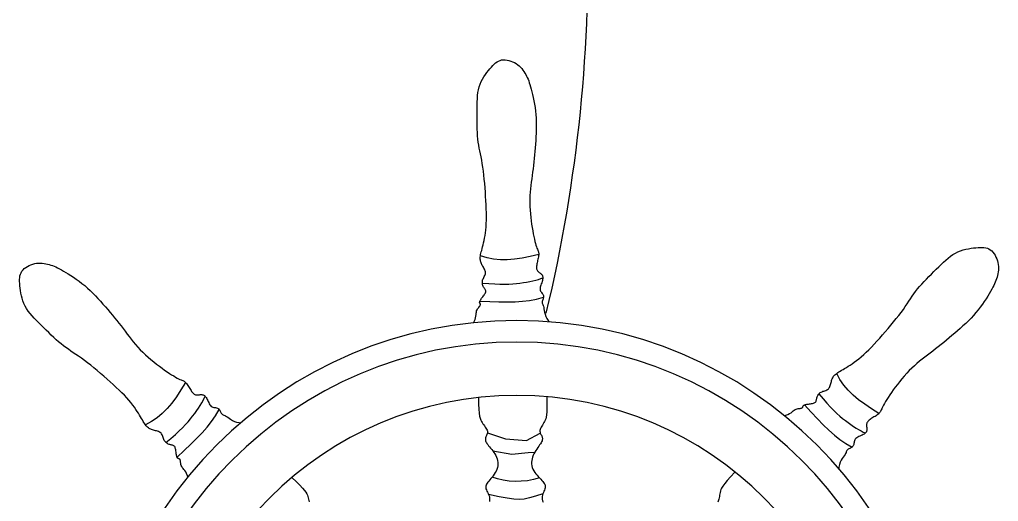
# Model space of a CAD drawing. Header units: millimetres. Extents: x -37 to 8970, y -2 to 4773.
# Drawn here: x 8466.2 to 8636.2, y 1324.7 to 1408.4 of the extents above; entities that cross this region are included whole.
import ezdxf

# ---------------------------------------------------------------- set-up
doc = ezdxf.new("R2010")
doc.units = ezdxf.units.MM

msp = doc.modelspace()

# ---------------------------------------------------------------- linework, layer by layer
at = {"color": 18, "true_color": 0x000000}
for p, q in [((8548.39, 1400.44), (8548.63, 1400.68)), ((8548.63, 1400.68), (8548.87, 1400.89)), ((8548.87, 1400.89), (8549.12, 1401.07)), ((8549.12, 1401.07), (8549.38, 1401.21)), ((8549.38, 1401.21), (8549.64, 1401.32)), ((8549.64, 1401.32), (8549.92, 1401.4)), ((8549.92, 1401.4), (8550.22, 1401.43)), ((8550.22, 1401.43), (8550.54, 1401.42)), ((8550.54, 1401.42), (8550.86, 1401.38)), ((8550.86, 1401.38), (8551.18, 1401.31)), ((8551.18, 1401.31), (8551.51, 1401.21)), ((8551.51, 1401.21), (8551.83, 1401.08)), ((8551.83, 1401.08), (8552.14, 1400.93)), ((8552.14, 1400.93), (8552.43, 1400.76)), ((8552.43, 1400.76), (8552.7, 1400.56)), ((8547.1, 1398.85), (8547.37, 1399.21)), ((8547.37, 1399.21), (8547.63, 1399.56)), ((8547.63, 1399.56), (8547.89, 1399.87)), ((8547.89, 1399.87), (8548.14, 1400.17)), ((8548.14, 1400.17), (8548.39, 1400.44)), ((8552.7, 1400.56), (8552.95, 1400.35)), ((8552.95, 1400.35), (8553.19, 1400.13)), ((8553.19, 1400.13), (8553.4, 1399.89)), ((8553.4, 1399.89), (8553.6, 1399.64)), ((8553.6, 1399.64), (8553.78, 1399.39)), ((8553.78, 1399.39), (8553.95, 1399.13)), ((8553.95, 1399.13), (8554.1, 1398.87)), ((8546.03, 1396.71), (8546.2, 1397.18)), ((8546.2, 1397.18), (8546.39, 1397.63)), ((8546.39, 1397.63), (8546.61, 1398.06)), ((8546.61, 1398.06), (8546.85, 1398.46)), ((8546.85, 1398.46), (8547.1, 1398.85)), ((8554.1, 1398.87), (8554.24, 1398.61)), ((8554.24, 1398.61), (8554.37, 1398.34)), ((8554.37, 1398.34), (8554.5, 1398.06)), ((8554.5, 1398.06), (8554.61, 1397.76)), ((8554.61, 1397.76), (8554.72, 1397.45)), ((8554.72, 1397.45), (8554.83, 1397.11)), ((8545.75, 1395.2), (8545.81, 1395.72)), ((8545.81, 1395.72), (8545.91, 1396.23)), ((8545.91, 1396.23), (8546.03, 1396.71)), ((8554.83, 1397.11), (8554.94, 1396.73)), ((8554.94, 1396.73), (8555.06, 1396.32)), ((8555.06, 1396.32), (8555.17, 1395.88)), ((8555.17, 1395.88), (8555.29, 1395.39)), ((8545.67, 1393.55), (8545.69, 1394.12)), ((8545.69, 1394.12), (8545.71, 1394.67)), ((8545.71, 1394.67), (8545.75, 1395.2)), ((8555.29, 1395.39), (8555.41, 1394.87)), ((8555.41, 1394.87), (8555.52, 1394.32)), ((8555.52, 1394.32), (8555.63, 1393.74)), ((8545.67, 1392.97), (8545.67, 1393.55)), ((8545.67, 1392.38), (8545.67, 1392.97)), ((8545.67, 1391.78), (8545.67, 1392.38)), ((8555.63, 1393.74), (8555.72, 1393.15)), ((8555.72, 1393.15), (8555.81, 1392.53)), ((8555.81, 1392.53), (8555.87, 1391.91)), ((8545.67, 1391.18), (8545.67, 1391.78)), ((8545.67, 1390.57), (8545.67, 1391.18)), ((8545.68, 1389.96), (8545.67, 1390.57)), ((8555.87, 1391.91), (8555.91, 1391.28)), ((8555.91, 1391.28), (8555.93, 1390.64)), ((8555.93, 1390.64), (8555.94, 1390)), ((8545.69, 1389.36), (8545.68, 1389.96)), ((8545.71, 1388.78), (8545.69, 1389.36)), ((8545.75, 1388.21), (8545.71, 1388.78)), ((8555.91, 1388.71), (8555.88, 1388.06)), ((8555.93, 1389.35), (8555.91, 1388.71)), ((8555.94, 1390), (8555.93, 1389.35)), ((8545.8, 1387.65), (8545.75, 1388.21)), ((8545.86, 1387.13), (8545.8, 1387.65)), ((8545.94, 1386.61), (8545.86, 1387.13)), ((8555.84, 1387.42), (8555.8, 1386.78)), ((8555.88, 1388.06), (8555.84, 1387.42)), ((8546.03, 1386.11), (8545.94, 1386.61)), ((8546.13, 1385.6), (8546.03, 1386.11)), ((8546.24, 1385.09), (8546.13, 1385.6)), ((8555.7, 1385.53), (8555.64, 1384.91)), ((8555.75, 1386.15), (8555.7, 1385.53)), ((8555.8, 1386.78), (8555.75, 1386.15)), ((8546.34, 1384.56), (8546.24, 1385.09)), ((8546.45, 1384), (8546.34, 1384.56)), ((8546.55, 1383.41), (8546.45, 1384)), ((8555.52, 1383.7), (8555.45, 1383.1)), ((8555.58, 1384.3), (8555.52, 1383.7)), ((8555.64, 1384.91), (8555.58, 1384.3)), ((8546.65, 1382.77), (8546.55, 1383.41)), ((8546.74, 1382.1), (8546.65, 1382.77)), ((8546.82, 1381.4), (8546.74, 1382.1)), ((8555.3, 1381.92), (8555.22, 1381.34)), ((8555.38, 1382.51), (8555.3, 1381.92)), ((8555.45, 1383.1), (8555.38, 1382.51)), ((8546.9, 1380.68), (8546.82, 1381.4)), ((8546.97, 1379.94), (8546.9, 1380.68)), ((8555.06, 1380.19), (8554.99, 1379.62)), ((8555.14, 1380.77), (8555.06, 1380.19)), ((8555.22, 1381.34), (8555.14, 1380.77)), ((8547.04, 1379.2), (8546.97, 1379.94)), ((8547.09, 1378.45), (8547.04, 1379.2)), ((8554.92, 1379.04), (8554.87, 1378.45)), ((8554.99, 1379.62), (8554.92, 1379.04)), ((8547.14, 1377.71), (8547.09, 1378.45)), ((8547.19, 1376.97), (8547.14, 1377.71)), ((8547.22, 1376.26), (8547.19, 1376.97)), ((8554.83, 1377.85), (8554.81, 1377.24)), ((8554.81, 1377.24), (8554.81, 1376.62)), ((8554.87, 1378.45), (8554.83, 1377.85)), ((8547.25, 1375.56), (8547.22, 1376.26)), ((8547.27, 1374.88), (8547.25, 1375.56)), ((8554.81, 1376.62), (8554.83, 1375.98)), ((8554.83, 1375.98), (8554.87, 1375.34)), ((8554.87, 1375.34), (8554.92, 1374.7)), ((8547.25, 1372.98), (8547.27, 1373.59)), ((8547.28, 1374.22), (8547.27, 1374.88)), ((8547.27, 1373.59), (8547.28, 1374.22)), ((8554.92, 1374.7), (8554.98, 1374.07)), ((8554.98, 1374.07), (8555.05, 1373.46)), ((8555.05, 1373.46), (8555.13, 1372.86)), ((8547.1, 1371.37), (8547.17, 1371.87)), ((8547.17, 1371.87), (8547.22, 1372.41)), ((8547.22, 1372.41), (8547.25, 1372.98)), ((8555.13, 1372.86), (8555.22, 1372.28)), ((8555.22, 1372.28), (8555.31, 1371.74)), ((8555.31, 1371.74), (8555.41, 1371.22)), ((8546.78, 1369.65), (8546.87, 1370.03)), ((8546.87, 1370.03), (8546.95, 1370.45)), ((8546.95, 1370.45), (8547.03, 1370.89)), ((8547.03, 1370.89), (8547.1, 1371.37)), ((8555.41, 1371.22), (8555.5, 1370.75)), ((8555.5, 1370.75), (8555.6, 1370.3)), ((8555.6, 1370.3), (8555.69, 1369.9)), ((8546.38, 1368.07), (8546.45, 1368.34)), ((8546.45, 1368.34), (8546.52, 1368.63)), ((8546.52, 1368.63), (8546.6, 1368.95)), ((8546.6, 1368.95), (8546.69, 1369.28)), ((8546.69, 1369.28), (8546.78, 1369.65)), ((8555.69, 1369.9), (8555.79, 1369.54)), ((8555.79, 1369.54), (8555.88, 1369.22)), ((8555.88, 1369.22), (8555.96, 1368.94)), ((8555.96, 1368.94), (8556.04, 1368.71)), ((8556.04, 1368.71), (8556.12, 1368.52)), ((8556.12, 1368.52), (8556.19, 1368.36)), ((8556.19, 1368.36), (8556.24, 1368.22)), ((8629.61, 1368.26), (8630.07, 1368.41)), ((8630.07, 1368.41), (8630.52, 1368.53)), ((8630.52, 1368.53), (8630.98, 1368.62)), ((8630.98, 1368.62), (8631.42, 1368.69)), ((8631.42, 1368.69), (8631.85, 1368.75)), ((8631.85, 1368.75), (8632.26, 1368.79)), ((8632.26, 1368.79), (8632.64, 1368.82)), ((8632.64, 1368.82), (8633.01, 1368.84)), ((8633.01, 1368.84), (8633.35, 1368.83)), ((8633.35, 1368.83), (8633.67, 1368.81)), ((8633.67, 1368.81), (8633.97, 1368.76)), ((8633.97, 1368.76), (8634.26, 1368.69)), ((8634.26, 1368.69), (8634.52, 1368.58)), ((8634.52, 1368.58), (8634.77, 1368.43)), ((8634.77, 1368.43), (8635.01, 1368.24)), ((8546.2, 1366.98), (8546.21, 1367.17)), ((8546.2, 1366.8), (8546.2, 1366.98)), ((8546.22, 1366.63), (8546.2, 1366.8)), ((8546.21, 1367.17), (8546.24, 1367.37)), ((8546.25, 1366.47), (8546.22, 1366.63)), ((8546.24, 1367.37), (8546.27, 1367.59)), ((8546.27, 1367.59), (8546.32, 1367.82)), ((8546.32, 1367.82), (8546.38, 1368.07)), ((8556.17, 1366.59), (8556.12, 1366.38)), ((8556.21, 1366.79), (8556.17, 1366.59)), ((8556.26, 1367), (8556.21, 1366.79)), ((8556.24, 1368.22), (8556.29, 1368.1)), ((8556.3, 1367.19), (8556.26, 1367)), ((8556.29, 1368.1), (8556.33, 1367.98)), ((8556.33, 1367.38), (8556.3, 1367.19)), ((8556.33, 1367.98), (8556.35, 1367.85)), ((8556.35, 1367.56), (8556.33, 1367.38)), ((8556.35, 1367.85), (8556.35, 1367.71)), ((8556.35, 1367.71), (8556.35, 1367.56)), ((8626.63, 1366.28), (8627.03, 1366.65)), ((8627.03, 1366.65), (8627.44, 1367)), ((8627.44, 1367), (8627.86, 1367.32)), ((8627.86, 1367.32), (8628.28, 1367.61)), ((8628.28, 1367.61), (8628.71, 1367.87)), ((8628.71, 1367.87), (8629.15, 1368.08)), ((8629.15, 1368.08), (8629.61, 1368.26)), ((8635.01, 1368.24), (8635.22, 1368.01)), ((8635.22, 1368.01), (8635.42, 1367.76)), ((8635.42, 1367.76), (8635.6, 1367.48)), ((8635.6, 1367.48), (8635.76, 1367.18)), ((8635.76, 1367.18), (8635.9, 1366.86)), ((8635.9, 1366.86), (8636.01, 1366.54)), ((8466.62, 1364.71), (8466.81, 1364.95)), ((8466.81, 1364.95), (8467.03, 1365.16)), ((8467.03, 1365.16), (8467.28, 1365.36)), ((8467.28, 1365.36), (8467.57, 1365.54)), ((8467.57, 1365.54), (8467.87, 1365.7)), ((8467.87, 1365.7), (8468.18, 1365.84)), ((8468.18, 1365.84), (8468.51, 1365.95)), ((8468.51, 1365.95), (8468.84, 1366.03)), ((8468.84, 1366.03), (8469.17, 1366.09)), ((8469.17, 1366.09), (8469.5, 1366.12)), ((8469.5, 1366.12), (8469.82, 1366.12)), ((8469.82, 1366.12), (8470.14, 1366.11)), ((8470.14, 1366.11), (8470.45, 1366.07)), ((8470.45, 1366.07), (8470.76, 1366.02)), ((8470.76, 1366.02), (8471.07, 1365.96)), ((8471.07, 1365.96), (8471.36, 1365.88)), ((8471.36, 1365.88), (8471.64, 1365.79)), ((8471.64, 1365.79), (8471.93, 1365.7)), ((8471.93, 1365.7), (8472.21, 1365.58)), ((8472.21, 1365.58), (8472.5, 1365.46)), ((8472.5, 1365.46), (8472.8, 1365.31)), ((8472.8, 1365.31), (8473.12, 1365.15)), ((8473.12, 1365.15), (8473.46, 1364.96)), ((8473.46, 1364.96), (8473.83, 1364.75)), ((8546.29, 1366.32), (8546.25, 1366.47)), ((8546.34, 1366.17), (8546.29, 1366.32)), ((8546.4, 1366.02), (8546.34, 1366.17)), ((8546.48, 1365.87), (8546.4, 1366.02)), ((8546.56, 1365.72), (8546.48, 1365.87)), ((8546.66, 1365.57), (8546.56, 1365.72)), ((8546.75, 1365.41), (8546.66, 1365.57)), ((8546.85, 1365.25), (8546.75, 1365.41)), ((8546.94, 1365.09), (8546.85, 1365.25)), ((8547.01, 1364.92), (8546.94, 1365.09)), ((8547.07, 1364.76), (8547.01, 1364.92)), ((8555.98, 1365.62), (8555.97, 1365.45)), ((8555.97, 1365.45), (8555.97, 1365.29)), ((8555.97, 1365.29), (8555.99, 1365.15)), ((8556.01, 1365.79), (8555.98, 1365.62)), ((8555.99, 1365.15), (8556.02, 1365.01)), ((8556.04, 1365.98), (8556.01, 1365.79)), ((8556.02, 1365.01), (8556.08, 1364.89)), ((8556.08, 1366.18), (8556.04, 1365.98)), ((8556.12, 1366.38), (8556.08, 1366.18)), ((8556.08, 1364.89), (8556.15, 1364.78)), ((8624.97, 1364.64), (8625.39, 1365.06)), ((8625.39, 1365.06), (8625.81, 1365.48)), ((8625.81, 1365.48), (8626.22, 1365.89)), ((8626.22, 1365.89), (8626.63, 1366.28)), ((8636.01, 1366.54), (8636.09, 1366.21)), ((8636.09, 1366.21), (8636.15, 1365.88)), ((8636.17, 1364.9), (8636.13, 1364.59)), ((8636.15, 1365.88), (8636.18, 1365.55)), ((8636.18, 1365.22), (8636.17, 1364.9)), ((8636.18, 1365.55), (8636.18, 1365.22)), ((8466.21, 1363.29), (8466.23, 1363.61)), ((8466.21, 1362.95), (8466.21, 1363.29)), ((8466.23, 1363.61), (8466.28, 1363.91)), ((8466.28, 1363.91), (8466.36, 1364.2)), ((8466.36, 1364.2), (8466.47, 1364.46)), ((8466.47, 1364.46), (8466.62, 1364.71)), ((8473.83, 1364.75), (8474.23, 1364.52)), ((8474.23, 1364.52), (8474.66, 1364.26)), ((8474.66, 1364.26), (8475.11, 1363.97)), ((8475.11, 1363.97), (8475.58, 1363.67)), ((8475.58, 1363.67), (8476.06, 1363.33)), ((8476.06, 1363.33), (8476.55, 1362.98)), ((8546.62, 1363.15), (8546.68, 1363.31)), ((8546.68, 1363.31), (8546.75, 1363.47)), ((8546.75, 1363.47), (8546.83, 1363.63)), ((8546.83, 1363.63), (8546.91, 1363.79)), ((8546.91, 1363.79), (8546.99, 1363.95)), ((8546.99, 1363.95), (8547.06, 1364.11)), ((8547.06, 1364.11), (8547.1, 1364.27)), ((8547.11, 1364.6), (8547.07, 1364.76)), ((8547.1, 1364.27), (8547.12, 1364.43)), ((8547.12, 1364.43), (8547.11, 1364.6)), ((8556.15, 1364.78), (8556.24, 1364.68)), ((8556.24, 1364.68), (8556.34, 1364.59)), ((8556.34, 1364.59), (8556.45, 1364.51)), ((8556.45, 1364.51), (8556.56, 1364.42)), ((8556.56, 1364.42), (8556.67, 1364.34)), ((8556.67, 1364.34), (8556.77, 1364.25)), ((8556.77, 1364.25), (8556.86, 1364.16)), ((8556.86, 1364.16), (8556.94, 1364.07)), ((8556.94, 1364.07), (8557, 1363.96)), ((8557, 1363.96), (8557.04, 1363.84)), ((8557.04, 1363.27), (8557, 1363.1)), ((8557.04, 1363.84), (8557.07, 1363.72)), ((8557.07, 1363.43), (8557.04, 1363.27)), ((8557.07, 1363.72), (8557.08, 1363.58)), ((8557.08, 1363.58), (8557.07, 1363.43)), ((8623.27, 1362.92), (8623.68, 1363.35)), ((8623.68, 1363.35), (8624.11, 1363.78)), ((8624.11, 1363.78), (8624.54, 1364.21)), ((8624.54, 1364.21), (8624.97, 1364.64)), ((8635.85, 1363.4), (8635.76, 1363.12)), ((8635.94, 1363.68), (8635.85, 1363.4)), ((8636.02, 1363.98), (8635.94, 1363.68)), ((8636.08, 1364.28), (8636.02, 1363.98)), ((8636.13, 1364.59), (8636.08, 1364.28)), ((8466.23, 1362.58), (8466.21, 1362.95)), ((8466.26, 1362.2), (8466.23, 1362.58)), ((8466.3, 1361.79), (8466.26, 1362.2)), ((8466.35, 1361.36), (8466.3, 1361.79)), ((8476.55, 1362.98), (8477.04, 1362.6)), ((8477.04, 1362.6), (8477.53, 1362.21)), ((8477.53, 1362.21), (8478, 1361.79)), ((8478, 1361.79), (8478.47, 1361.36)), ((8546.57, 1362.82), (8546.58, 1362.99)), ((8546.57, 1362.66), (8546.57, 1362.82)), ((8546.59, 1362.51), (8546.57, 1362.66)), ((8546.58, 1362.99), (8546.62, 1363.15)), ((8546.62, 1362.36), (8546.59, 1362.51)), ((8546.67, 1362.21), (8546.62, 1362.36)), ((8546.72, 1362.07), (8546.67, 1362.21)), ((8546.79, 1361.95), (8546.72, 1362.07)), ((8546.86, 1361.83), (8546.79, 1361.95)), ((8546.93, 1361.73), (8546.86, 1361.83)), ((8547, 1361.63), (8546.93, 1361.73)), ((8547.06, 1361.53), (8547, 1361.63)), ((8547.12, 1361.43), (8547.06, 1361.53)), ((8556.6, 1361.93), (8556.58, 1361.74)), ((8556.58, 1361.74), (8556.58, 1361.57)), ((8556.58, 1361.57), (8556.62, 1361.41)), ((8556.65, 1362.12), (8556.6, 1361.93)), ((8556.72, 1362.32), (8556.65, 1362.12)), ((8556.79, 1362.53), (8556.72, 1362.32)), ((8556.87, 1362.72), (8556.79, 1362.53)), ((8556.94, 1362.92), (8556.87, 1362.72)), ((8557, 1363.1), (8556.94, 1362.92)), ((8621.81, 1361.21), (8622.14, 1361.63)), ((8622.14, 1361.63), (8622.49, 1362.05)), ((8622.49, 1362.05), (8622.87, 1362.48)), ((8622.87, 1362.48), (8623.27, 1362.92)), ((8635.02, 1361.58), (8634.81, 1361.21)), ((8635.21, 1361.93), (8635.02, 1361.58)), ((8635.37, 1362.24), (8635.21, 1361.93)), ((8635.52, 1362.55), (8635.37, 1362.24)), ((8635.64, 1362.84), (8635.52, 1362.55)), ((8635.76, 1363.12), (8635.64, 1362.84)), ((8466.42, 1360.92), (8466.35, 1361.36)), ((8466.52, 1360.46), (8466.42, 1360.92)), ((8466.63, 1360.01), (8466.52, 1360.46)), ((8466.78, 1359.55), (8466.63, 1360.01)), ((8478.47, 1361.36), (8478.93, 1360.91)), ((8478.93, 1360.91), (8479.38, 1360.44)), ((8479.38, 1360.44), (8479.82, 1359.97)), ((8479.82, 1359.97), (8480.26, 1359.5)), ((8546.28, 1359.77), (8546.35, 1359.89)), ((8546.35, 1359.89), (8546.44, 1360.01)), ((8546.44, 1360.01), (8546.54, 1360.14)), ((8546.54, 1360.14), (8546.65, 1360.27)), ((8546.65, 1360.27), (8546.76, 1360.42)), ((8546.76, 1360.42), (8546.86, 1360.56)), ((8546.86, 1360.56), (8546.96, 1360.71)), ((8546.96, 1360.71), (8547.05, 1360.85)), ((8547.05, 1360.85), (8547.11, 1360.98)), ((8547.11, 1360.98), (8547.15, 1361.11)), ((8547.15, 1361.33), (8547.12, 1361.43)), ((8547.16, 1361.22), (8547.15, 1361.33)), ((8547.15, 1361.11), (8547.16, 1361.22)), ((8556.62, 1361.41), (8556.69, 1361.26)), ((8556.69, 1361.26), (8556.77, 1361.12)), ((8556.77, 1361.12), (8556.86, 1360.99)), ((8556.86, 1360.99), (8556.96, 1360.86)), ((8556.96, 1360.86), (8557.05, 1360.74)), ((8557.05, 1360.74), (8557.12, 1360.61)), ((8557.1, 1359.9), (8557.05, 1359.75)), ((8557.14, 1360.04), (8557.1, 1359.9)), ((8557.12, 1360.61), (8557.17, 1360.48)), ((8557.17, 1360.19), (8557.14, 1360.04)), ((8557.17, 1360.48), (8557.18, 1360.34)), ((8557.18, 1360.34), (8557.17, 1360.19)), ((8620.63, 1359.5), (8620.92, 1359.94)), ((8620.92, 1359.94), (8621.21, 1360.37)), ((8621.21, 1360.37), (8621.5, 1360.79)), ((8621.5, 1360.79), (8621.81, 1361.21)), ((8634.03, 1359.93), (8633.73, 1359.46)), ((8634.32, 1360.38), (8634.03, 1359.93)), ((8634.58, 1360.81), (8634.32, 1360.38)), ((8634.81, 1361.21), (8634.58, 1360.81)), ((8466.96, 1359.09), (8466.78, 1359.55)), ((8467.18, 1358.65), (8466.96, 1359.09)), ((8467.43, 1358.22), (8467.18, 1358.65)), ((8467.72, 1357.8), (8467.43, 1358.22)), ((8480.26, 1359.5), (8480.69, 1359.02)), ((8480.69, 1359.02), (8481.1, 1358.53)), ((8481.1, 1358.53), (8481.52, 1358.05)), ((8545.65, 1358), (8545.74, 1358.16)), ((8545.74, 1358.16), (8545.84, 1358.31)), ((8545.84, 1358.31), (8545.94, 1358.44)), ((8545.94, 1358.44), (8546.04, 1358.56)), ((8546.04, 1358.56), (8546.12, 1358.67)), ((8546.1, 1359.35), (8546.11, 1359.42)), ((8546.1, 1359.28), (8546.1, 1359.35)), ((8546.12, 1359.22), (8546.1, 1359.28)), ((8546.11, 1359.42), (8546.13, 1359.5)), ((8546.15, 1359.16), (8546.12, 1359.22)), ((8546.12, 1358.67), (8546.18, 1358.76)), ((8546.13, 1359.5), (8546.17, 1359.58)), ((8546.17, 1359.11), (8546.15, 1359.16)), ((8546.17, 1359.58), (8546.22, 1359.67)), ((8546.2, 1359.05), (8546.17, 1359.11)), ((8546.18, 1358.76), (8546.21, 1358.85)), ((8546.22, 1358.99), (8546.2, 1359.05)), ((8546.21, 1358.85), (8546.22, 1358.92)), ((8546.22, 1359.67), (8546.28, 1359.77)), ((8546.22, 1358.92), (8546.22, 1358.99)), ((8556.97, 1359.48), (8556.95, 1359.36)), ((8556.95, 1359.36), (8556.95, 1359.25)), ((8556.95, 1359.25), (8556.97, 1359.14)), ((8557, 1359.61), (8556.97, 1359.48)), ((8556.97, 1359.14), (8557, 1359.04)), ((8557.05, 1359.75), (8557, 1359.61)), ((8557, 1359.04), (8557.05, 1358.92)), ((8557.05, 1358.92), (8557.1, 1358.78)), ((8557.1, 1358.78), (8557.16, 1358.62)), ((8557.16, 1358.62), (8557.22, 1358.43)), ((8557.22, 1358.43), (8557.27, 1358.19)), ((8557.27, 1358.19), (8557.32, 1357.91)), ((8619.29, 1357.57), (8619.67, 1358.09)), ((8619.67, 1358.09), (8620.01, 1358.58)), ((8620.01, 1358.58), (8620.33, 1359.05)), ((8620.33, 1359.05), (8620.63, 1359.5)), ((8633.04, 1358.49), (8632.66, 1358)), ((8633.39, 1358.98), (8633.04, 1358.49)), ((8633.73, 1359.46), (8633.39, 1358.98)), ((8468.04, 1357.38), (8467.72, 1357.8)), ((8468.39, 1356.97), (8468.04, 1357.38)), ((8468.77, 1356.57), (8468.39, 1356.97)), ((8469.16, 1356.16), (8468.77, 1356.57)), ((8481.52, 1358.05), (8481.92, 1357.57)), ((8481.92, 1357.57), (8482.32, 1357.1)), ((8482.32, 1357.1), (8482.71, 1356.62)), ((8482.71, 1356.62), (8483.09, 1356.15)), ((8545.3, 1356.32), (8545.4, 1356.64)), ((8545.4, 1356.64), (8545.46, 1356.93)), ((8545.46, 1356.93), (8545.48, 1357.18)), ((8545.48, 1357.18), (8545.5, 1357.41)), ((8545.5, 1357.41), (8545.53, 1357.62)), ((8545.53, 1357.62), (8545.58, 1357.82)), ((8545.58, 1357.82), (8545.65, 1358)), ((8557.32, 1357.91), (8557.38, 1357.59)), ((8557.38, 1357.59), (8557.46, 1357.24)), ((8557.46, 1357.24), (8557.58, 1356.87)), ((8557.58, 1356.87), (8557.76, 1356.5)), ((8557.76, 1356.5), (8558.01, 1356.13)), ((8617.99, 1355.92), (8618.44, 1356.48)), ((8618.44, 1356.48), (8618.88, 1357.04)), ((8618.88, 1357.04), (8619.29, 1357.57)), ((8631.42, 1356.57), (8630.97, 1356.11)), ((8631.85, 1357.04), (8631.42, 1356.57)), ((8632.27, 1357.52), (8631.85, 1357.04)), ((8632.66, 1358), (8632.27, 1357.52)), ((8469.56, 1355.75), (8469.16, 1356.16)), ((8469.98, 1355.33), (8469.56, 1355.75)), ((8470.4, 1354.91), (8469.98, 1355.33)), ((8470.83, 1354.48), (8470.4, 1354.91)), ((8483.09, 1356.15), (8483.46, 1355.68)), ((8483.46, 1355.68), (8483.83, 1355.21)), ((8483.83, 1355.21), (8484.19, 1354.74)), ((8484.19, 1354.74), (8484.54, 1354.28)), ((8545.01, 1355.75), (8545.14, 1355.96)), ((8545.14, 1355.96), (8545.3, 1356.32)), ((8558.01, 1356.13), (8558.21, 1355.92)), ((8616.54, 1354.2), (8617.03, 1354.77)), ((8617.03, 1354.77), (8617.52, 1355.35)), ((8617.52, 1355.35), (8617.99, 1355.92)), ((8629.56, 1354.79), (8629.08, 1354.36)), ((8630.03, 1355.22), (8629.56, 1354.79)), ((8630.5, 1355.66), (8630.03, 1355.22)), ((8630.97, 1356.11), (8630.5, 1355.66)), ((8471.26, 1354.05), (8470.83, 1354.48)), ((8471.7, 1353.62), (8471.26, 1354.05)), ((8472.13, 1353.21), (8471.7, 1353.62)), ((8472.56, 1352.81), (8472.13, 1353.21)), ((8484.54, 1354.28), (8484.89, 1353.81)), ((8484.89, 1353.81), (8485.24, 1353.35)), ((8485.24, 1353.35), (8485.6, 1352.89)), ((8615.09, 1352.56), (8615.57, 1353.09)), ((8615.57, 1353.09), (8616.05, 1353.64)), ((8616.05, 1353.64), (8616.54, 1354.2)), ((8627.63, 1353.12), (8627.16, 1352.73)), ((8628.11, 1353.53), (8627.63, 1353.12)), ((8628.59, 1353.94), (8628.11, 1353.53)), ((8629.08, 1354.36), (8628.59, 1353.94)), ((8472.99, 1352.43), (8472.56, 1352.81)), ((8473.42, 1352.08), (8472.99, 1352.43)), ((8473.84, 1351.75), (8473.42, 1352.08)), ((8474.25, 1351.44), (8473.84, 1351.75)), ((8474.68, 1351.15), (8474.25, 1351.44)), ((8485.6, 1352.89), (8485.96, 1352.44)), ((8485.96, 1352.44), (8486.34, 1351.98)), ((8486.34, 1351.98), (8486.74, 1351.54)), ((8486.74, 1351.54), (8487.15, 1351.09)), ((8613.68, 1351.08), (8614.14, 1351.55)), ((8614.14, 1351.55), (8614.61, 1352.05)), ((8614.61, 1352.05), (8615.09, 1352.56)), ((8625.74, 1351.58), (8625.27, 1351.22)), ((8626.21, 1351.96), (8625.74, 1351.58)), ((8626.68, 1352.34), (8626.21, 1351.96)), ((8627.16, 1352.73), (8626.68, 1352.34)), ((8475.1, 1350.86), (8474.68, 1351.15)), ((8475.54, 1350.57), (8475.1, 1350.86)), ((8475.99, 1350.27), (8475.54, 1350.57)), ((8476.46, 1349.95), (8475.99, 1350.27)), ((8476.95, 1349.61), (8476.46, 1349.95)), ((8477.47, 1349.23), (8476.95, 1349.61)), ((8487.15, 1351.09), (8487.6, 1350.65)), ((8487.6, 1350.65), (8488.06, 1350.21)), ((8488.06, 1350.21), (8488.53, 1349.78)), ((8488.53, 1349.78), (8489.02, 1349.37)), ((8611.95, 1349.5), (8612.36, 1349.85)), ((8612.36, 1349.85), (8612.79, 1350.23)), ((8612.79, 1350.23), (8613.23, 1350.64)), ((8613.23, 1350.64), (8613.68, 1351.08)), ((8623.41, 1349.8), (8622.95, 1349.45)), ((8623.87, 1350.15), (8623.41, 1349.8)), ((8624.34, 1350.5), (8623.87, 1350.15)), ((8624.8, 1350.86), (8624.34, 1350.5)), ((8625.27, 1351.22), (8624.8, 1350.86)), ((8478.01, 1348.82), (8477.47, 1349.23)), ((8478.56, 1348.38), (8478.01, 1348.82)), ((8479.13, 1347.93), (8478.56, 1348.38)), ((8479.7, 1347.46), (8479.13, 1347.93)), ((8489.02, 1349.37), (8489.51, 1348.97)), ((8489.51, 1348.97), (8490, 1348.58)), ((8490, 1348.58), (8490.48, 1348.22)), ((8490.48, 1348.22), (8490.95, 1347.87)), ((8609.48, 1347.83), (8609.78, 1348.01)), ((8609.78, 1348.01), (8610.1, 1348.2)), ((8610.1, 1348.2), (8610.43, 1348.41)), ((8610.43, 1348.41), (8610.79, 1348.65)), ((8610.79, 1348.65), (8611.16, 1348.9)), ((8611.16, 1348.9), (8611.54, 1349.19)), ((8611.54, 1349.19), (8611.95, 1349.5)), ((8621.15, 1347.89), (8620.71, 1347.45)), ((8621.6, 1348.31), (8621.15, 1347.89)), ((8622.04, 1348.7), (8621.6, 1348.31)), ((8622.5, 1349.08), (8622.04, 1348.7)), ((8622.95, 1349.45), (8622.5, 1349.08)), ((8480.27, 1346.97), (8479.7, 1347.46)), ((8480.84, 1346.48), (8480.27, 1346.97)), ((8481.4, 1345.99), (8480.84, 1346.48)), ((8490.95, 1347.87), (8491.4, 1347.55)), ((8491.4, 1347.55), (8491.83, 1347.25)), ((8491.83, 1347.25), (8492.23, 1346.98)), ((8492.23, 1346.98), (8492.61, 1346.74)), ((8492.61, 1346.74), (8492.97, 1346.52)), ((8492.97, 1346.52), (8493.29, 1346.33)), ((8493.29, 1346.33), (8493.58, 1346.17)), ((8607.33, 1346.05), (8607.4, 1346.2)), ((8607.4, 1346.2), (8607.48, 1346.33)), ((8607.48, 1346.33), (8607.57, 1346.47)), ((8607.57, 1346.47), (8607.68, 1346.6)), ((8607.68, 1346.6), (8607.8, 1346.72)), ((8607.8, 1346.72), (8607.94, 1346.85)), ((8607.94, 1346.85), (8608.1, 1346.98)), ((8608.1, 1346.98), (8608.28, 1347.1)), ((8608.28, 1347.1), (8608.48, 1347.23)), ((8608.48, 1347.23), (8608.7, 1347.37)), ((8608.7, 1347.37), (8608.94, 1347.51)), ((8608.94, 1347.51), (8609.2, 1347.67)), ((8609.2, 1347.67), (8609.48, 1347.83)), ((8619.84, 1346.51), (8619.43, 1346.02)), ((8620.27, 1346.99), (8619.84, 1346.51)), ((8620.71, 1347.45), (8620.27, 1346.99)), ((8481.95, 1345.51), (8481.4, 1345.99)), ((8482.48, 1345.03), (8481.95, 1345.51)), ((8483, 1344.55), (8482.48, 1345.03)), ((8483.49, 1344.08), (8483, 1344.55)), ((8493.58, 1346.17), (8493.83, 1346.03)), ((8493.83, 1346.03), (8494.05, 1345.93)), ((8494.05, 1345.93), (8494.24, 1345.85)), ((8494.24, 1345.85), (8494.4, 1345.78)), ((8494.4, 1345.78), (8494.54, 1345.72)), ((8494.54, 1345.72), (8494.66, 1345.67)), ((8494.66, 1345.67), (8494.77, 1345.61)), ((8494.77, 1345.61), (8494.88, 1345.53)), ((8494.88, 1345.53), (8494.98, 1345.44)), ((8494.98, 1345.44), (8495.09, 1345.33)), ((8495.09, 1345.33), (8495.2, 1345.19)), ((8495.2, 1345.19), (8495.31, 1345.03)), ((8495.31, 1345.03), (8495.42, 1344.87)), ((8495.42, 1344.87), (8495.53, 1344.69)), ((8495.53, 1344.69), (8495.65, 1344.51)), ((8495.65, 1344.51), (8495.76, 1344.33)), ((8606.76, 1344.4), (8606.85, 1344.54)), ((8606.85, 1344.54), (8606.92, 1344.7)), ((8606.92, 1344.7), (8606.99, 1344.87)), ((8606.99, 1344.87), (8607.04, 1345.04)), ((8607.04, 1345.04), (8607.08, 1345.22)), ((8607.08, 1345.22), (8607.12, 1345.4)), ((8607.12, 1345.4), (8607.17, 1345.58)), ((8607.17, 1345.58), (8607.21, 1345.74)), ((8607.21, 1345.74), (8607.27, 1345.9)), ((8607.27, 1345.9), (8607.33, 1346.05)), ((8618.28, 1344.56), (8617.93, 1344.1)), ((8618.64, 1345.04), (8618.28, 1344.56)), ((8619.03, 1345.53), (8618.64, 1345.04)), ((8619.43, 1346.02), (8619.03, 1345.53)), ((8483.96, 1343.62), (8483.49, 1344.08)), ((8484.4, 1343.17), (8483.96, 1343.62)), ((8484.82, 1342.73), (8484.4, 1343.17)), ((8495.76, 1344.33), (8495.87, 1344.16)), ((8495.87, 1344.16), (8495.98, 1343.99)), ((8495.98, 1343.99), (8496.09, 1343.84)), ((8496.09, 1343.84), (8496.2, 1343.7)), ((8496.2, 1343.7), (8496.31, 1343.57)), ((8496.31, 1343.57), (8496.42, 1343.46)), ((8496.42, 1343.46), (8496.54, 1343.37)), ((8496.54, 1343.37), (8496.66, 1343.3)), ((8496.66, 1343.3), (8496.78, 1343.25)), ((8496.78, 1343.25), (8496.91, 1343.22)), ((8496.91, 1343.22), (8497.04, 1343.22)), ((8497.04, 1343.22), (8497.18, 1343.22)), ((8497.18, 1343.22), (8497.31, 1343.24)), ((8497.31, 1343.24), (8497.45, 1343.26)), ((8497.45, 1343.26), (8497.59, 1343.28)), ((8497.59, 1343.28), (8497.72, 1343.29)), ((8497.72, 1343.29), (8497.85, 1343.29)), ((8497.85, 1343.29), (8497.97, 1343.27)), ((8497.97, 1343.27), (8498.09, 1343.24)), ((8498.09, 1343.24), (8498.2, 1343.19)), ((8498.2, 1343.19), (8498.31, 1343.12)), ((8498.31, 1343.12), (8498.41, 1343.03)), ((8498.41, 1343.03), (8498.51, 1342.92)), ((8498.51, 1342.92), (8498.61, 1342.79)), ((8498.61, 1342.79), (8498.7, 1342.64)), ((8604.66, 1342.75), (8604.7, 1342.89)), ((8604.7, 1342.89), (8604.76, 1343.02)), ((8604.76, 1343.02), (8604.83, 1343.16)), ((8604.83, 1343.16), (8604.91, 1343.29)), ((8604.91, 1343.29), (8605.01, 1343.41)), ((8605.01, 1343.41), (8605.12, 1343.53)), ((8605.12, 1343.53), (8605.25, 1343.63)), ((8605.25, 1343.63), (8605.39, 1343.72)), ((8605.39, 1343.72), (8605.55, 1343.79)), ((8605.55, 1343.79), (8605.71, 1343.86)), ((8605.71, 1343.86), (8605.88, 1343.91)), ((8605.88, 1343.91), (8606.05, 1343.97)), ((8606.05, 1343.97), (8606.22, 1344.03)), ((8606.22, 1344.03), (8606.38, 1344.09)), ((8606.38, 1344.09), (8606.53, 1344.17)), ((8606.53, 1344.17), (8606.65, 1344.27)), ((8606.65, 1344.27), (8606.76, 1344.4)), ((8617.04, 1342.81), (8616.8, 1342.43)), ((8617.31, 1343.22), (8617.04, 1342.81)), ((8617.61, 1343.65), (8617.31, 1343.22)), ((8617.93, 1344.1), (8617.61, 1343.65)), ((8485.2, 1342.3), (8484.82, 1342.73)), ((8485.54, 1341.89), (8485.2, 1342.3)), ((8485.86, 1341.48), (8485.54, 1341.89)), ((8486.14, 1341.1), (8485.86, 1341.48)), ((8486.4, 1340.73), (8486.14, 1341.1)), ((8498.7, 1342.64), (8498.78, 1342.46)), ((8498.78, 1342.46), (8498.87, 1342.28)), ((8498.87, 1342.28), (8498.96, 1342.08)), ((8498.96, 1342.08), (8499.05, 1341.89)), ((8499.05, 1341.89), (8499.14, 1341.7)), ((8499.14, 1341.7), (8499.25, 1341.53)), ((8499.25, 1341.53), (8499.36, 1341.38)), ((8499.36, 1341.38), (8499.49, 1341.25)), ((8499.49, 1341.25), (8499.63, 1341.17)), ((8499.63, 1341.17), (8499.78, 1341.11)), ((8499.78, 1341.11), (8499.94, 1341.07)), ((8602.16, 1341.06), (8602.19, 1341.12)), ((8602.19, 1341.12), (8602.21, 1341.18)), ((8602.21, 1341.18), (8602.24, 1341.24)), ((8602.24, 1341.24), (8602.26, 1341.29)), ((8602.26, 1341.29), (8602.29, 1341.35)), ((8602.29, 1341.35), (8602.33, 1341.4)), ((8602.33, 1341.4), (8602.39, 1341.44)), ((8602.39, 1341.44), (8602.46, 1341.48)), ((8602.46, 1341.48), (8602.55, 1341.52)), ((8602.55, 1341.52), (8602.65, 1341.55)), ((8602.65, 1341.55), (8602.76, 1341.58)), ((8602.76, 1341.58), (8602.89, 1341.6)), ((8602.89, 1341.6), (8603.04, 1341.62)), ((8603.04, 1341.62), (8603.2, 1341.65)), ((8603.2, 1341.65), (8603.38, 1341.67)), ((8603.38, 1341.67), (8603.56, 1341.69)), ((8603.56, 1341.69), (8603.73, 1341.72)), ((8603.73, 1341.72), (8603.91, 1341.75)), ((8603.91, 1341.75), (8604.07, 1341.79)), ((8604.07, 1341.79), (8604.21, 1341.84)), ((8604.21, 1341.84), (8604.32, 1341.9)), ((8604.32, 1341.9), (8604.41, 1341.97)), ((8604.41, 1341.97), (8604.48, 1342.06)), ((8604.48, 1342.06), (8604.53, 1342.15)), ((8604.53, 1342.15), (8604.56, 1342.26)), ((8604.56, 1342.26), (8604.58, 1342.37)), ((8604.58, 1342.37), (8604.6, 1342.49)), ((8604.6, 1342.49), (8604.63, 1342.62)), ((8604.63, 1342.62), (8604.66, 1342.75)), ((8616.09, 1341.21), (8615.99, 1340.99)), ((8616.23, 1341.47), (8616.09, 1341.21)), ((8616.39, 1341.76), (8616.23, 1341.47)), ((8616.58, 1342.08), (8616.39, 1341.76)), ((8616.8, 1342.43), (8616.58, 1342.08)), ((8486.63, 1340.37), (8486.4, 1340.73)), ((8486.84, 1340.04), (8486.63, 1340.37)), ((8487.04, 1339.72), (8486.84, 1340.04)), ((8487.21, 1339.42), (8487.04, 1339.72)), ((8487.38, 1339.14), (8487.21, 1339.42)), ((8499.94, 1341.07), (8500.1, 1341.05)), ((8500.1, 1341.05), (8500.25, 1341.03)), ((8500.25, 1341.03), (8500.41, 1341)), ((8500.41, 1341), (8500.55, 1340.96)), ((8500.55, 1340.96), (8500.67, 1340.9)), ((8500.67, 1340.9), (8500.78, 1340.81)), ((8500.78, 1340.81), (8500.88, 1340.7)), ((8500.88, 1340.7), (8500.96, 1340.58)), ((8500.96, 1340.58), (8501.03, 1340.44)), ((8501.03, 1340.44), (8501.1, 1340.3)), ((8501.1, 1340.3), (8501.17, 1340.17)), ((8501.17, 1340.17), (8501.24, 1340.05)), ((8501.24, 1340.05), (8501.31, 1339.95)), ((8501.31, 1339.95), (8501.38, 1339.87)), ((8501.38, 1339.87), (8501.47, 1339.81)), ((8501.47, 1339.81), (8501.57, 1339.76)), ((8501.57, 1339.76), (8501.69, 1339.71)), ((8501.69, 1339.71), (8501.83, 1339.66)), ((8501.83, 1339.66), (8501.98, 1339.59)), ((8501.98, 1339.59), (8502.16, 1339.49)), ((8502.16, 1339.49), (8502.36, 1339.36)), ((8599.02, 1339.63), (8599.26, 1339.69)), ((8599.26, 1339.69), (8599.63, 1339.82)), ((8599.63, 1339.82), (8599.93, 1339.98)), ((8599.93, 1339.98), (8600.17, 1340.14)), ((8600.17, 1340.14), (8600.37, 1340.31)), ((8600.37, 1340.31), (8600.54, 1340.46)), ((8600.54, 1340.46), (8600.71, 1340.59)), ((8600.71, 1340.59), (8600.88, 1340.69)), ((8600.88, 1340.69), (8601.06, 1340.76)), ((8601.06, 1340.76), (8601.24, 1340.81)), ((8601.24, 1340.81), (8601.42, 1340.85)), ((8601.42, 1340.85), (8601.58, 1340.87)), ((8601.58, 1340.87), (8601.73, 1340.89)), ((8601.73, 1340.89), (8601.87, 1340.91)), ((8601.87, 1340.91), (8601.97, 1340.93)), ((8601.97, 1340.93), (8602.06, 1340.97)), ((8602.06, 1340.97), (8602.12, 1341.01)), ((8602.12, 1341.01), (8602.16, 1341.06)), ((8614.57, 1339.4), (8614.39, 1339.29)), ((8614.75, 1339.51), (8614.57, 1339.4)), ((8614.93, 1339.63), (8614.75, 1339.51)), ((8615.09, 1339.74), (8614.93, 1339.63)), ((8615.25, 1339.85), (8615.09, 1339.74)), ((8615.39, 1339.96), (8615.25, 1339.85)), ((8615.5, 1340.06), (8615.39, 1339.96)), ((8615.59, 1340.17), (8615.5, 1340.06)), ((8615.67, 1340.27), (8615.59, 1340.17)), ((8615.73, 1340.38), (8615.67, 1340.27)), ((8615.78, 1340.5), (8615.73, 1340.38)), ((8615.84, 1340.64), (8615.78, 1340.5)), ((8615.91, 1340.8), (8615.84, 1340.64)), ((8615.99, 1340.99), (8615.91, 1340.8)), ((8487.53, 1338.88), (8487.38, 1339.14)), ((8487.67, 1338.64), (8487.53, 1338.88)), ((8487.81, 1338.42), (8487.67, 1338.64)), ((8487.94, 1338.22), (8487.81, 1338.42)), ((8488.07, 1338.04), (8487.94, 1338.22)), ((8488.19, 1337.88), (8488.07, 1338.04)), ((8488.32, 1337.74), (8488.19, 1337.88)), ((8488.45, 1337.62), (8488.32, 1337.74)), ((8502.36, 1339.36), (8502.6, 1339.19)), ((8502.6, 1339.19), (8502.86, 1339.01)), ((8502.86, 1339.01), (8503.17, 1338.82)), ((8503.17, 1338.82), (8503.51, 1338.64)), ((8503.51, 1338.64), (8503.9, 1338.5)), ((8503.9, 1338.5), (8504.34, 1338.42)), ((8504.34, 1338.42), (8504.63, 1338.41)), ((8613.31, 1338.26), (8613.28, 1338.14)), ((8613.28, 1338.14), (8613.28, 1338)), ((8613.28, 1338), (8613.28, 1337.87)), ((8613.28, 1337.87), (8613.3, 1337.73)), ((8613.3, 1337.73), (8613.32, 1337.59)), ((8613.36, 1338.39), (8613.31, 1338.26)), ((8613.43, 1338.51), (8613.36, 1338.39)), ((8613.52, 1338.62), (8613.43, 1338.51)), ((8613.63, 1338.73), (8613.52, 1338.62)), ((8613.76, 1338.84), (8613.63, 1338.73)), ((8613.9, 1338.95), (8613.76, 1338.84)), ((8614.05, 1339.06), (8613.9, 1338.95)), ((8614.22, 1339.17), (8614.05, 1339.06)), ((8614.39, 1339.29), (8614.22, 1339.17)), ((8488.58, 1337.51), (8488.45, 1337.62)), ((8488.71, 1337.42), (8488.58, 1337.51)), ((8488.85, 1337.34), (8488.71, 1337.42)), ((8488.99, 1337.27), (8488.85, 1337.34)), ((8489.14, 1337.21), (8488.99, 1337.27)), ((8489.3, 1337.15), (8489.14, 1337.21)), ((8489.47, 1337.11), (8489.3, 1337.15)), ((8489.64, 1337.06), (8489.47, 1337.11)), ((8489.82, 1337.02), (8489.64, 1337.06)), ((8490, 1336.98), (8489.82, 1337.02)), ((8490.18, 1336.93), (8490, 1336.98)), ((8490.35, 1336.86), (8490.18, 1336.93)), ((8490.51, 1336.79), (8490.35, 1336.86)), ((8490.65, 1336.7), (8490.51, 1336.79)), ((8490.77, 1336.59), (8490.65, 1336.7)), ((8490.87, 1336.47), (8490.77, 1336.59)), ((8490.95, 1336.32), (8490.87, 1336.47)), ((8491.02, 1336.16), (8490.95, 1336.32)), ((8491.08, 1335.99), (8491.02, 1336.16)), ((8491.13, 1335.82), (8491.08, 1335.99)), ((8547.44, 1336.63), (8550.6, 1335.62)), ((8554.24, 1335.32), (8556.61, 1336.62)), ((8611.95, 1336), (8611.76, 1335.9)), ((8612.14, 1336.09), (8611.95, 1336)), ((8612.34, 1336.17), (8612.14, 1336.09)), ((8612.52, 1336.26), (8612.34, 1336.17)), ((8612.7, 1336.35), (8612.52, 1336.26)), ((8612.85, 1336.44), (8612.7, 1336.35)), ((8612.98, 1336.53), (8612.85, 1336.44)), ((8613.09, 1336.63), (8612.98, 1336.53)), ((8613.18, 1336.73), (8613.09, 1336.63)), ((8613.25, 1336.84), (8613.18, 1336.73)), ((8613.3, 1336.96), (8613.25, 1336.84)), ((8613.33, 1337.07), (8613.3, 1336.96)), ((8613.32, 1337.59), (8613.34, 1337.46)), ((8613.35, 1337.2), (8613.33, 1337.07)), ((8613.34, 1337.46), (8613.35, 1337.33)), ((8613.35, 1337.33), (8613.35, 1337.2)), ((8491.19, 1335.65), (8491.13, 1335.82)), ((8491.25, 1335.49), (8491.19, 1335.65)), ((8491.32, 1335.33), (8491.25, 1335.49)), ((8491.41, 1335.19), (8491.32, 1335.33)), ((8491.52, 1335.06), (8491.41, 1335.19)), ((8491.63, 1334.95), (8491.52, 1335.06)), ((8491.76, 1334.85), (8491.63, 1334.95)), ((8491.89, 1334.77), (8491.76, 1334.85)), ((8492.02, 1334.7), (8491.89, 1334.77)), ((8492.16, 1334.64), (8492.02, 1334.7)), ((8492.29, 1334.6), (8492.16, 1334.64)), ((8492.42, 1334.57), (8492.29, 1334.6)), ((8492.55, 1334.54), (8492.42, 1334.57)), ((8492.67, 1334.52), (8492.55, 1334.54)), ((8492.78, 1334.5), (8492.67, 1334.52)), ((8492.89, 1334.47), (8492.78, 1334.5)), ((8492.98, 1334.42), (8492.89, 1334.47)), ((8493.07, 1334.35), (8492.98, 1334.42)), ((8493.14, 1334.26), (8493.07, 1334.35)), ((8550.6, 1335.62), (8554.24, 1335.32)), ((8610.96, 1334.37), (8610.87, 1334.26)), ((8611.02, 1334.5), (8610.96, 1334.37)), ((8611.06, 1334.64), (8611.02, 1334.5)), ((8611.09, 1334.79), (8611.06, 1334.64)), ((8611.11, 1334.95), (8611.09, 1334.79)), ((8611.13, 1335.11), (8611.11, 1334.95)), ((8611.17, 1335.27), (8611.13, 1335.11)), ((8611.23, 1335.42), (8611.17, 1335.27)), ((8611.31, 1335.56), (8611.23, 1335.42)), ((8611.44, 1335.68), (8611.31, 1335.56)), ((8611.59, 1335.8), (8611.44, 1335.68)), ((8611.76, 1335.9), (8611.59, 1335.8)), ((8493.2, 1334.15), (8493.14, 1334.26)), ((8493.25, 1334.01), (8493.2, 1334.15)), ((8493.29, 1333.85), (8493.25, 1334.01)), ((8493.33, 1333.67), (8493.29, 1333.85)), ((8493.35, 1333.5), (8493.33, 1333.67)), ((8493.38, 1333.32), (8493.35, 1333.5)), ((8493.4, 1333.14), (8493.38, 1333.32)), ((8493.42, 1332.98), (8493.4, 1333.14)), ((8493.44, 1332.83), (8493.42, 1332.98)), ((8493.47, 1332.7), (8493.44, 1332.83)), ((8493.5, 1332.59), (8493.47, 1332.7)), ((8548.39, 1333.5), (8551.68, 1332.96)), ((8551.68, 1332.96), (8554.54, 1333.25)), ((8554.54, 1333.25), (8555.67, 1333.31)), ((8609.42, 1332.68), (8609.25, 1332.45)), ((8609.55, 1332.88), (8609.42, 1332.68)), ((8609.65, 1333.06), (8609.55, 1332.88)), ((8609.72, 1333.22), (8609.65, 1333.06)), ((8609.77, 1333.35), (8609.72, 1333.22)), ((8609.82, 1333.47), (8609.77, 1333.35)), ((8609.87, 1333.57), (8609.82, 1333.47)), ((8609.93, 1333.66), (8609.87, 1333.57)), ((8610.01, 1333.74), (8609.93, 1333.66)), ((8610.11, 1333.81), (8610.01, 1333.74)), ((8610.23, 1333.88), (8610.11, 1333.81)), ((8610.36, 1333.94), (8610.23, 1333.88)), ((8610.5, 1334.01), (8610.36, 1333.94)), ((8610.64, 1334.08), (8610.5, 1334.01)), ((8610.76, 1334.17), (8610.64, 1334.08)), ((8610.87, 1334.26), (8610.76, 1334.17)), ((8493.53, 1332.49), (8493.5, 1332.59)), ((8493.56, 1332.4), (8493.53, 1332.49)), ((8493.6, 1332.33), (8493.56, 1332.4)), ((8493.65, 1332.27), (8493.6, 1332.33)), ((8493.7, 1332.23), (8493.65, 1332.27)), ((8493.75, 1332.2), (8493.7, 1332.23)), ((8493.81, 1332.18), (8493.75, 1332.2)), ((8493.87, 1332.15), (8493.81, 1332.18)), ((8493.93, 1332.13), (8493.87, 1332.15)), ((8493.98, 1332.1), (8493.93, 1332.13)), ((8494.03, 1332.06), (8493.98, 1332.1)), ((8494.08, 1332), (8494.03, 1332.06)), ((8494.11, 1331.91), (8494.08, 1332)), ((8494.14, 1331.81), (8494.11, 1331.91)), ((8494.16, 1331.67), (8494.14, 1331.81)), ((8494.17, 1331.52), (8494.16, 1331.67)), ((8494.2, 1331.36), (8494.17, 1331.52)), ((8494.23, 1331.18), (8494.2, 1331.36)), ((8494.28, 1331), (8494.23, 1331.18)), ((8494.36, 1330.82), (8494.28, 1331)), ((8608.56, 1331.14), (8608.48, 1330.71)), ((8608.7, 1331.53), (8608.56, 1331.14)), ((8608.88, 1331.88), (8608.7, 1331.53)), ((8609.07, 1332.18), (8608.88, 1331.88)), ((8609.25, 1332.45), (8609.07, 1332.18)), ((8494.46, 1330.65), (8494.36, 1330.82)), ((8494.59, 1330.48), (8494.46, 1330.65)), ((8494.74, 1330.31), (8494.59, 1330.48)), ((8494.9, 1330.11), (8494.74, 1330.31)), ((8495.07, 1329.87), (8494.9, 1330.11)), ((8495.22, 1329.57), (8495.07, 1329.87)), ((8495.36, 1329.2), (8495.22, 1329.57)), ((8495.42, 1328.96), (8495.36, 1329.2)), ((8608.48, 1330.71), (8608.47, 1330.41))]:
    msp.add_line(p, q, dxfattribs=at)
for points in [[(8556.35, 1367.63), (8554.87, 1367.28), (8553.47, 1367), (8552.16, 1366.81), (8550.9, 1366.7), (8549.7, 1366.7), (8548.53, 1366.8), (8547.38, 1367.02), (8546.24, 1367.37)], [(8546.57, 1362.66), (8547.7, 1362.56), (8548.72, 1362.5), (8549.62, 1362.47), (8550.44, 1362.46), (8551.18, 1362.48), (8551.85, 1362.52), (8552.49, 1362.57), (8553.1, 1362.64), (8553.69, 1362.73), (8554.26, 1362.82), (8554.81, 1362.92), (8555.33, 1363.03), (8555.83, 1363.16), (8556.29, 1363.29), (8556.7, 1363.43), (8557.08, 1363.58)], [(8546.15, 1359.54), (8547.87, 1359.47), (8549.44, 1359.42), (8550.89, 1359.4), (8552.24, 1359.42), (8553.52, 1359.5), (8554.75, 1359.65), (8555.96, 1359.87), (8557.17, 1360.19)], [(8615.44, 1340.01), (8614.15, 1340.81), (8612.96, 1341.6), (8611.89, 1342.39), (8610.93, 1343.2), (8610.07, 1344.05), (8609.32, 1344.95), (8608.66, 1345.92), (8608.1, 1346.98)], [(8495.03, 1345.38), (8494.23, 1344.09), (8493.44, 1342.9), (8492.65, 1341.83), (8491.84, 1340.87), (8490.99, 1340.01), (8490.09, 1339.26), (8489.12, 1338.6), (8488.07, 1338.04)], [(8491.63, 1334.95), (8492.5, 1335.68), (8493.27, 1336.35), (8493.93, 1336.97), (8494.51, 1337.54), (8495.02, 1338.08), (8495.47, 1338.58), (8495.88, 1339.07), (8496.26, 1339.55), (8496.62, 1340.03), (8496.96, 1340.5), (8497.28, 1340.96), (8497.57, 1341.41), (8497.83, 1341.85), (8498.06, 1342.26), (8498.26, 1342.66), (8498.41, 1343.03)], [(8557.74, 1342.94), (8557.78, 1341.85), (8557.78, 1340.98), (8557.77, 1340.3), (8557.73, 1339.78), (8557.66, 1339.38), (8557.58, 1339.08), (8557.48, 1338.84), (8557.37, 1338.63), (8557.25, 1338.42), (8557.12, 1338.22), (8556.99, 1338.01), (8556.87, 1337.81), (8556.76, 1337.62), (8556.67, 1337.43), (8556.6, 1337.25), (8556.56, 1337.08), (8556.55, 1336.92), (8556.58, 1336.77), (8556.62, 1336.62), (8556.68, 1336.48), (8556.75, 1336.35), (8556.83, 1336.22), (8556.89, 1336.09), (8556.95, 1335.96), (8556.98, 1335.83), (8557, 1335.7), (8557, 1335.56), (8556.97, 1335.42), (8556.93, 1335.27), (8556.86, 1335.1), (8556.77, 1334.93), (8556.65, 1334.74), (8556.51, 1334.54), (8556.35, 1334.32), (8556.18, 1334.08), (8556.01, 1333.84), (8555.83, 1333.58), (8555.67, 1333.31), (8555.51, 1333.03), (8555.38, 1332.75), (8555.27, 1332.45), (8555.19, 1332.16), (8555.14, 1331.85), (8555.12, 1331.55), (8555.12, 1331.24), (8555.17, 1330.94), (8555.24, 1330.64), (8555.35, 1330.35), (8555.49, 1330.07), (8555.67, 1329.79), (8555.86, 1329.53), (8556.07, 1329.28), (8556.28, 1329.04), (8556.49, 1328.81), (8556.7, 1328.6), (8556.88, 1328.4), (8557.05, 1328.21), (8557.19, 1328.04), (8557.31, 1327.88), (8557.4, 1327.73), (8557.46, 1327.57), (8557.49, 1327.42), (8557.5, 1327.25), (8557.47, 1327.08), (8557.42, 1326.9), (8557.34, 1326.71), (8557.25, 1326.5), (8557.16, 1326.29), (8557.08, 1326.06), (8557.01, 1325.83), (8556.96, 1325.6), (8556.95, 1325.35), (8556.97, 1325.11), (8557.03, 1324.86), (8557.12, 1324.61)], [(8605.01, 1343.41), (8605.74, 1342.54), (8606.41, 1341.78), (8607.03, 1341.11), (8607.6, 1340.53), (8608.14, 1340.02), (8608.64, 1339.57), (8609.13, 1339.16), (8609.61, 1338.78), (8610.09, 1338.42), (8610.56, 1338.08), (8611.02, 1337.77), (8611.47, 1337.48), (8611.91, 1337.21), (8612.32, 1336.98), (8612.72, 1336.79), (8613.09, 1336.63)], [(8545.87, 1342.71), (8545.9, 1341.63), (8545.95, 1340.76), (8546.02, 1340.08), (8546.09, 1339.56), (8546.18, 1339.17), (8546.28, 1338.87), (8546.4, 1338.64), (8546.52, 1338.43), (8546.66, 1338.24), (8546.8, 1338.04), (8546.94, 1337.85), (8547.08, 1337.66), (8547.2, 1337.47), (8547.31, 1337.29), (8547.39, 1337.11), (8547.44, 1336.95), (8547.45, 1336.79), (8547.44, 1336.63), (8547.4, 1336.49), (8547.35, 1336.34), (8547.29, 1336.21), (8547.23, 1336.07), (8547.17, 1335.94), (8547.12, 1335.81), (8547.1, 1335.68), (8547.09, 1335.54), (8547.1, 1335.4), (8547.13, 1335.26), (8547.19, 1335.11), (8547.27, 1334.96), (8547.37, 1334.79), (8547.5, 1334.61), (8547.65, 1334.41), (8547.82, 1334.2), (8548.01, 1333.98), (8548.2, 1333.75), (8548.39, 1333.5), (8548.58, 1333.25), (8548.75, 1332.98), (8548.9, 1332.7), (8549.03, 1332.42), (8549.13, 1332.12), (8549.2, 1331.82), (8549.25, 1331.52), (8549.26, 1331.22), (8549.24, 1330.91), (8549.18, 1330.61), (8549.09, 1330.31), (8548.97, 1330.02), (8548.81, 1329.74), (8548.64, 1329.46), (8548.45, 1329.19), (8548.25, 1328.94), (8548.05, 1328.7), (8547.86, 1328.47), (8547.69, 1328.26), (8547.54, 1328.07), (8547.41, 1327.89), (8547.3, 1327.72), (8547.22, 1327.56), (8547.17, 1327.4), (8547.15, 1327.24), (8547.15, 1327.08), (8547.19, 1326.91), (8547.26, 1326.73), (8547.35, 1326.54), (8547.45, 1326.34), (8547.55, 1326.14), (8547.65, 1325.92), (8547.74, 1325.69), (8547.8, 1325.46), (8547.83, 1325.22), (8547.82, 1324.97), (8547.78, 1324.72)], [(8602.5, 1341.5), (8603.67, 1340.23), (8604.75, 1339.09), (8605.76, 1338.05), (8606.73, 1337.11), (8607.69, 1336.26), (8608.67, 1335.49), (8609.68, 1334.8), (8610.76, 1334.17)], [(8493.55, 1332.44), (8494.81, 1333.61), (8495.96, 1334.69), (8497, 1335.7), (8497.94, 1336.67), (8498.78, 1337.63), (8499.55, 1338.61), (8500.25, 1339.62), (8500.88, 1340.7)], [(8590.41, 1329.8), (8589.67, 1329.01), (8589.09, 1328.36), (8588.65, 1327.83), (8588.34, 1327.41), (8588.12, 1327.07), (8587.99, 1326.79), (8587.9, 1326.55), (8587.85, 1326.31), (8587.8, 1326.08), (8587.76, 1325.84), (8587.73, 1325.6), (8587.69, 1325.37), (8587.64, 1325.15), (8587.59, 1324.95), (8587.52, 1324.77), (8587.44, 1324.61)], [(8513.48, 1328.9), (8514.27, 1328.16), (8514.89, 1327.55), (8515.36, 1327.06), (8515.7, 1326.66), (8515.94, 1326.33), (8516.1, 1326.06), (8516.2, 1325.82), (8516.27, 1325.59), (8516.33, 1325.36), (8516.38, 1325.12), (8516.43, 1324.89), (8516.49, 1324.66)], [(8556.49, 1328.81), (8555.45, 1328.53), (8554.39, 1328.34), (8553.33, 1328.23), (8552.26, 1328.21), (8551.21, 1328.27), (8550.19, 1328.42), (8549.19, 1328.64), (8548.25, 1328.94)], [(8557.08, 1326.06), (8555.77, 1325.64), (8554.73, 1325.34), (8553.83, 1325.16), (8552.96, 1325.09), (8552.02, 1325.13), (8550.9, 1325.28), (8549.48, 1325.55), (8547.65, 1325.92)]]:
    msp.add_lwpolyline(points, dxfattribs=at)
for centre, major_axis, start_param, end_param in [((8300.86, 1418.95), (186.73, 186.73), 5.262713, 5.797943), ((8552.55, 1282.49), (-52.08, 52.08), 3.926991, 10.210176), ((8552.55, 1282.49), (-49.44, 49.44), 3.926991, 10.210176), ((8552.55, 1282.49), (-42.89, 42.89), 3.926991, 10.210176)]:
    msp.add_ellipse(centre, major_axis=major_axis, ratio=1, start_param=start_param, end_param=end_param, dxfattribs=at)

doc.saveas('drawing.dxf')
